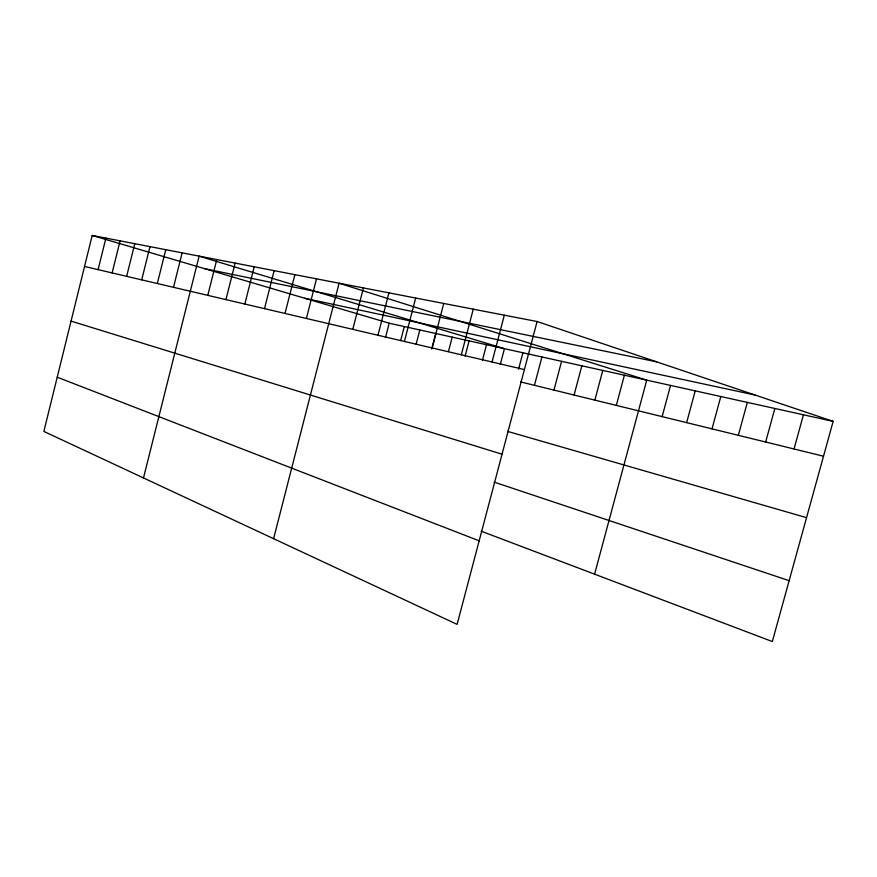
<?xml version="1.0" encoding="UTF-8"?>
<svg xmlns="http://www.w3.org/2000/svg" width="877" height="877" viewBox="0 0 877 877"><rect width="100%" height="100%" fill="white"/><g stroke="black" fill="none" stroke-linecap="round" stroke-linejoin="round"><path stroke-width="1.32" d="M537.086 321.519L92.195 235.453L43.85 431.418L457.103 624.369L537.086 321.519L833.15 421.366L772.33 641.547L481.155 531.177M98.103 269.634L105.898 238.105M112.135 272.922L120.083 240.846M126.661 276.321L134.762 243.696M141.712 279.851L149.978 246.634M157.323 283.512L165.764 249.693M173.503 287.305L182.131 252.85M143.488 477.943L199.123 256.139L504.428 348.684L500.296 364.393M207.783 295.341L216.783 259.559M225.937 299.605L235.146 263.111M244.826 304.034L254.242 266.805M264.503 308.649L274.139 270.653M285.003 313.451L294.88 274.665M306.391 318.472L316.509 278.853M273.602 538.686L339.092 283.216L646.744 380.147L594.584 574.172M352.773 329.346L363.429 287.93M377.976 335.255L388.928 292.863M385.463 337.623L389.202 323.207L833.15 421.366M400.701 340.429L404.297 326.551M404.407 341.449L415.665 298.037M416.169 344.058L419.82 329.982M431.725 349.079L435.781 333.512M432.153 347.961L443.74 303.464M448.432 351.622L452.203 337.141M461.324 354.801L473.262 309.175M465.117 356.139L469.107 340.879M482.449 360.206L486.505 344.727M492.03 361.993L504.33 315.183M518.548 369.261L522.9 352.773M534.444 385.321L541.942 356.983M553.946 390.101L561.587 361.324M574.073 395.034L581.857 365.808M594.847 400.131L602.784 370.434M616.312 405.393L624.402 375.213M662.135 416.63L670.565 385.42M686.636 422.637L695.231 390.868M712.014 428.864L720.806 396.525M738.335 435.321L747.325 402.39M765.665 442.019L774.851 408.474M794.036 448.98L803.442 414.799M204.845 268.735L656.61 361.828M304.79 298.268L755.053 395.023M84.543 266.455L524.391 369.59M520.576 381.912L823.525 456.215M507.52 431.363L806.555 517.66M92.195 235.453L389.202 323.207M71.059 321.114L502.05 454.209M494.124 482.109L789.147 580.673M57.224 377.209L479.171 540.824"/></g></svg>
